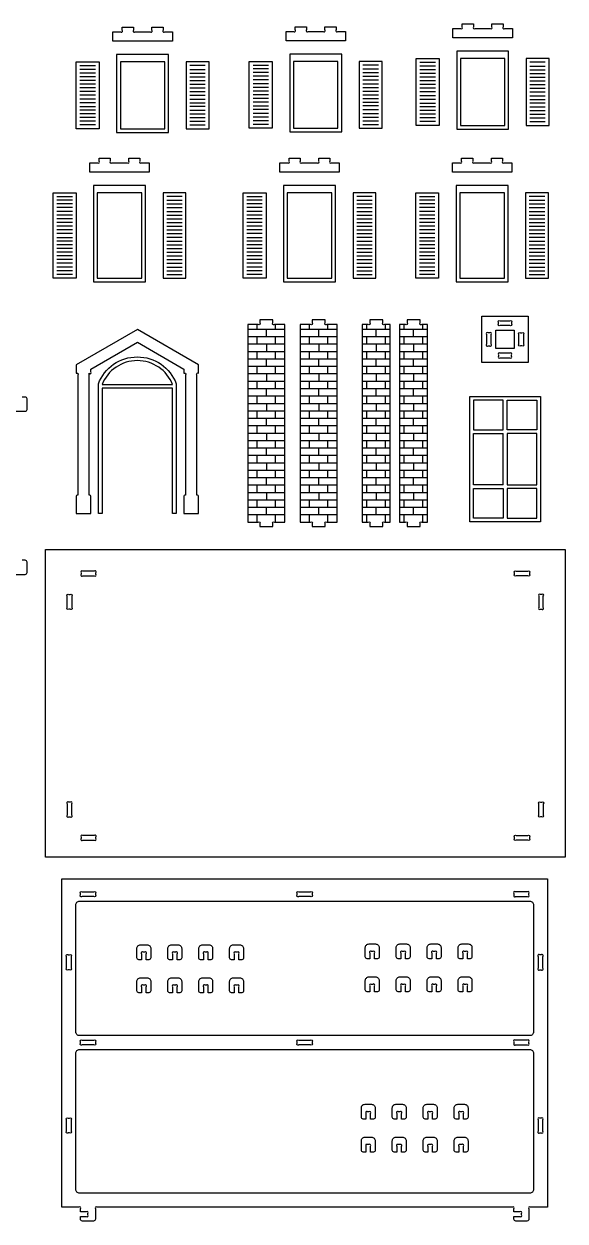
# Model space of a CAD drawing. Extents: x 7608.8 to 7696.2, y 648.4 to 713.
# Drawn here: x 7667.1 to 7696.2, y 648.4 to 713 of the extents above; entities that cross this region are included whole.
import ezdxf

# ---------------------------------------------------------------- set-up
doc = ezdxf.new("R2010")
doc.units = 0
doc.header["$MEASUREMENT"] = 0
doc.layers.add('LAYER1', color=18, linetype='CONTINUOUS')

msp = doc.modelspace()

# ---------------------------------------------------------------- linework, layer by layer
at = {"layer": 'LAYER1'}
for points in [[(7671.851, 712.058), (7671.851, 712.558), (7672.263, 712.558, 1), (7672.351, 712.647), (7672.351, 712.808), (7672.951, 712.808), (7672.951, 712.647, 1), (7673.039, 712.558), (7673.863, 712.558, 1), (7673.951, 712.647), (7673.951, 712.808), (7674.551, 712.808), (7674.551, 712.647, 1), (7674.639, 712.558), (7675.051, 712.558), (7675.051, 712.058)], [(7681.177, 712.087), (7681.177, 712.587), (7681.588, 712.587, 1), (7681.677, 712.676), (7681.677, 712.837), (7682.277, 712.837), (7682.277, 712.676, 1), (7682.365, 712.587), (7683.188, 712.587, 1), (7683.277, 712.676), (7683.277, 712.837), (7683.877, 712.837), (7683.877, 712.676, 1), (7683.965, 712.587), (7684.377, 712.587), (7684.377, 712.087)], [(7690.174, 712.24), (7690.174, 712.74), (7690.585, 712.74, 1), (7690.674, 712.828), (7690.674, 712.99), (7691.274, 712.99), (7691.274, 712.828, 1), (7691.362, 712.74), (7692.185, 712.74, 1), (7692.274, 712.828), (7692.274, 712.99), (7692.874, 712.99), (7692.874, 712.828, 1), (7692.962, 712.74), (7693.374, 712.74), (7693.374, 712.24)], [(7670.608, 705.001), (7670.608, 705.501), (7671.019, 705.501, 1), (7671.108, 705.589), (7671.108, 705.751), (7671.708, 705.751), (7671.708, 705.589, 1), (7671.796, 705.501), (7672.619, 705.501, 1), (7672.708, 705.589), (7672.708, 705.751), (7673.308, 705.751), (7673.308, 705.589, 1), (7673.396, 705.501), (7673.808, 705.501), (7673.808, 705.001)], [(7680.845, 705.001), (7680.845, 705.501), (7681.257, 705.501, 1), (7681.345, 705.589), (7681.345, 705.751), (7681.945, 705.751), (7681.945, 705.589, 1), (7682.034, 705.501), (7682.857, 705.501, 1), (7682.945, 705.589), (7682.945, 705.751), (7683.545, 705.751), (7683.545, 705.589, 1), (7683.634, 705.501), (7684.045, 705.501), (7684.045, 705.001)], [(7690.143, 705.001), (7690.143, 705.501), (7690.554, 705.501, 1), (7690.643, 705.589), (7690.643, 705.751), (7691.243, 705.751), (7691.243, 705.589, 1), (7691.331, 705.501), (7692.154, 705.501, 1), (7692.243, 705.589), (7692.243, 705.751), (7692.843, 705.751), (7692.843, 705.589, 1), (7692.931, 705.501), (7693.343, 705.501), (7693.343, 705.001)], [(7679.768, 697.03), (7679.768, 696.868, -1), (7679.68, 696.78), (7679.118, 696.78), (7679.118, 686.13), (7679.68, 686.13, -1), (7679.768, 686.041), (7679.768, 685.88), (7680.468, 685.88), (7680.468, 686.041, -1), (7680.556, 686.13), (7681.118, 686.13), (7681.118, 696.78), (7680.556, 696.78, -1), (7680.468, 696.868), (7680.468, 697.03)], [(7682.589, 697.03), (7682.589, 696.868, -1), (7682.5, 696.78), (7681.939, 696.78), (7681.939, 686.13), (7682.5, 686.13, -1), (7682.589, 686.041), (7682.589, 685.88), (7683.289, 685.88), (7683.289, 686.041, -1), (7683.377, 686.13), (7683.939, 686.13), (7683.939, 696.78), (7683.377, 696.78, -1), (7683.289, 696.868), (7683.289, 697.03)], [(7685.689, 697.03), (7685.689, 696.868, -1), (7685.601, 696.78), (7685.289, 696.78), (7685.289, 686.13), (7685.601, 686.13, -1), (7685.689, 686.041), (7685.689, 685.88), (7686.389, 685.88), (7686.389, 686.041, -1), (7686.478, 686.13), (7686.789, 686.13), (7686.789, 696.78), (7686.478, 696.78, -1), (7686.389, 696.868), (7686.389, 697.03)], [(7687.7, 697.03), (7687.7, 696.868, -1), (7687.611, 696.78), (7687.3, 696.78), (7687.3, 686.13), (7687.611, 686.13, -1), (7687.7, 686.041), (7687.7, 685.88), (7688.4, 685.88), (7688.4, 686.041, -1), (7688.488, 686.13), (7688.8, 686.13), (7688.8, 696.78), (7688.488, 696.78, -1), (7688.4, 696.868), (7688.4, 697.03)], [(7692.715, 696.982), (7693.238, 696.982, -1), (7693.326, 696.894), (7693.326, 696.82, -1), (7693.238, 696.732), (7692.715, 696.732, -1), (7692.626, 696.82), (7692.626, 696.894, -1)], [(7670.566, 687.585), (7670.566, 694.148), (7670.577, 694.148, 1), (7670.666, 694.236), (7670.666, 694.379), (7673.166, 695.822), (7675.666, 694.379), (7675.666, 694.148), (7675.677, 694.148, -1), (7675.766, 694.059), (7675.766, 687.585, 0.414214), (7675.666, 687.485), (7675.666, 686.585), (7676.466, 686.585), (7676.466, 687.485, 0.414214), (7676.366, 687.585), (7676.366, 694.059, -1), (7676.454, 694.148), (7676.466, 694.148), (7676.466, 694.61), (7673.166, 696.515), (7669.866, 694.61), (7669.866, 694.148), (7669.877, 694.148, -1), (7669.966, 694.059), (7669.966, 687.585, 0.414214), (7669.866, 687.485), (7669.866, 686.585), (7670.666, 686.585), (7670.666, 687.485, 0.414214)], [(7691.976, 696.244), (7691.976, 695.72, 1), (7692.065, 695.632), (7692.138, 695.632, 1), (7692.226, 695.72), (7692.226, 696.244, 1), (7692.138, 696.332), (7692.065, 696.332, 1)], [(7693.976, 696.244), (7693.976, 695.72, -1), (7693.888, 695.632), (7693.815, 695.632, -1), (7693.726, 695.72), (7693.726, 696.244, -1), (7693.815, 696.332), (7693.888, 696.332, -1)], [(7671.066, 686.585), (7671.066, 693.577, -0.694192), (7675.266, 693.577), (7675.266, 686.585), (7675.066, 686.585), (7675.066, 693.34), (7671.266, 693.34), (7671.266, 686.585)], [(7671.266, 693.54), (7675.066, 693.54, 0.681461)], [(7692.715, 694.982), (7693.238, 694.982, 1), (7693.326, 695.07), (7693.326, 695.144, 1), (7693.238, 695.232), (7692.715, 695.232, 1), (7692.626, 695.144), (7692.626, 695.07, 1)], [(7670.846, 683.478), (7670.223, 683.478, 1), (7670.134, 683.389), (7670.134, 683.316, 1), (7670.223, 683.228), (7670.846, 683.228, 1), (7670.934, 683.316), (7670.934, 683.389, 1)], [(7693.583, 683.478), (7694.206, 683.478, -1), (7694.294, 683.389), (7694.294, 683.316, -1), (7694.206, 683.228), (7693.583, 683.228, -1), (7693.494, 683.316), (7693.494, 683.389, -1)], [(7669.634, 682.139), (7669.634, 681.516, -1), (7669.546, 681.428), (7669.473, 681.428, -1), (7669.384, 681.516), (7669.384, 682.139, -1), (7669.473, 682.228), (7669.546, 682.228, -1)], [(7694.794, 682.139), (7694.794, 681.516, 1), (7694.883, 681.428), (7694.956, 681.428, 1), (7695.044, 681.516), (7695.044, 682.139, 1), (7694.956, 682.228), (7694.883, 682.228, 1)], [(7669.384, 670.939), (7669.384, 670.316, 1), (7669.473, 670.228), (7669.546, 670.228, 1), (7669.634, 670.316), (7669.634, 670.939, 1), (7669.546, 671.028), (7669.473, 671.028, 1)], [(7695.044, 670.939), (7695.044, 670.316, -1), (7694.956, 670.228), (7694.883, 670.228, -1), (7694.794, 670.316), (7694.794, 670.939, -1), (7694.883, 671.028), (7694.956, 671.028, -1)], [(7670.223, 668.978), (7670.846, 668.978, 1), (7670.934, 669.066), (7670.934, 669.139, 1), (7670.846, 669.228), (7670.223, 669.228, 1), (7670.134, 669.139), (7670.134, 669.066, 1)], [(7694.206, 668.978), (7693.583, 668.978, -1), (7693.494, 669.066), (7693.494, 669.139, -1), (7693.583, 669.228), (7694.206, 669.228, -1), (7694.294, 669.139), (7694.294, 669.066, -1)], [(7670.203, 648.432, -0.414214), (7670.103, 648.532), (7670.103, 648.682), (7670.414, 648.682, 1), (7670.503, 648.771), (7670.503, 648.844, 1), (7670.414, 648.932), (7670.103, 648.932), (7670.103, 649.094, 1), (7670.014, 649.182), (7669.103, 649.182), (7669.103, 666.887), (7695.263, 666.887), (7695.263, 649.182), (7694.351, 649.182, 1), (7694.263, 649.094), (7694.263, 648.532, -0.414214), (7694.163, 648.432), (7693.563, 648.432, -0.414214), (7693.463, 648.532), (7693.463, 648.682), (7693.774, 648.682, 1), (7693.863, 648.771), (7693.863, 648.844, 1), (7693.774, 648.932), (7693.463, 648.932), (7693.463, 649.094, 1), (7693.374, 649.182), (7670.991, 649.182, 1), (7670.903, 649.094), (7670.903, 648.532, -0.414214), (7670.803, 648.432)], [(7694.513, 665.482), (7694.513, 658.632, -0.414214), (7694.313, 658.432), (7670.053, 658.432, -0.414214), (7669.853, 658.632), (7669.853, 665.482, -0.414214), (7670.053, 665.682), (7694.313, 665.682, -0.414214)], [(7670.191, 666.182), (7670.814, 666.182, -1), (7670.903, 666.094), (7670.903, 666.021, -1), (7670.814, 665.932), (7670.191, 665.932, -1), (7670.103, 666.021), (7670.103, 666.094, -1)], [(7681.871, 666.182), (7682.494, 666.182, -1), (7682.583, 666.094), (7682.583, 666.021, -1), (7682.494, 665.932), (7681.871, 665.932, -1), (7681.783, 666.021), (7681.783, 666.094, -1)], [(7693.551, 665.932), (7694.174, 665.932, 1), (7694.263, 666.021), (7694.263, 666.094, 1), (7694.174, 666.182), (7693.551, 666.182, 1), (7693.463, 666.094), (7693.463, 666.021, 1)], [(7673.14, 662.626), (7673.14, 663.126, -0.414214), (7673.34, 663.326), (7673.69, 663.326, -0.414214), (7673.89, 663.126), (7673.89, 662.626, -0.414214), (7673.79, 662.526), (7673.64, 662.526), (7673.64, 662.838, 1), (7673.551, 662.926), (7673.478, 662.926, 1), (7673.39, 662.838), (7673.39, 662.526), (7673.24, 662.526, -0.414214)], [(7674.807, 662.626), (7674.807, 663.126, -0.414214), (7675.007, 663.326), (7675.357, 663.326, -0.414214), (7675.557, 663.126), (7675.557, 662.626, -0.414214), (7675.457, 662.526), (7675.307, 662.526), (7675.307, 662.838, 1), (7675.218, 662.926), (7675.145, 662.926, 1), (7675.057, 662.838), (7675.057, 662.526), (7674.907, 662.526, -0.414214)], [(7676.474, 662.626), (7676.474, 663.126, -0.414214), (7676.674, 663.326), (7677.024, 663.326, -0.414214), (7677.224, 663.126), (7677.224, 662.626, -0.414214), (7677.124, 662.526), (7676.974, 662.526), (7676.974, 662.838, 1), (7676.885, 662.926), (7676.812, 662.926, 1), (7676.724, 662.838), (7676.724, 662.526), (7676.574, 662.526, -0.414214)], [(7678.14, 662.626), (7678.14, 663.126, -0.414214), (7678.34, 663.326), (7678.69, 663.326, -0.414214), (7678.89, 663.126), (7678.89, 662.626, -0.414214), (7678.79, 662.526), (7678.64, 662.526), (7678.64, 662.838, 1), (7678.552, 662.926), (7678.479, 662.926, 1), (7678.39, 662.838), (7678.39, 662.526), (7678.24, 662.526, -0.414214)], [(7685.45, 662.676), (7685.45, 663.176, -0.414214), (7685.65, 663.376), (7686, 663.376, -0.414214), (7686.2, 663.176), (7686.2, 662.676, -0.414214), (7686.1, 662.576), (7685.95, 662.576), (7685.95, 662.887, 1), (7685.861, 662.976), (7685.788, 662.976, 1), (7685.7, 662.887), (7685.7, 662.576), (7685.55, 662.576, -0.414214)], [(7687.116, 662.676), (7687.116, 663.176, -0.414214), (7687.316, 663.376), (7687.666, 663.376, -0.414214), (7687.866, 663.176), (7687.866, 662.676, -0.414214), (7687.766, 662.576), (7687.616, 662.576), (7687.616, 662.887, 1), (7687.528, 662.976), (7687.455, 662.976, 1), (7687.366, 662.887), (7687.366, 662.576), (7687.216, 662.576, -0.414214)], [(7688.783, 662.676), (7688.783, 663.176, -0.414214), (7688.983, 663.376), (7689.333, 663.376, -0.414214), (7689.533, 663.176), (7689.533, 662.676, -0.414214), (7689.433, 662.576), (7689.283, 662.576), (7689.283, 662.887, 1), (7689.195, 662.976), (7689.122, 662.976, 1), (7689.033, 662.887), (7689.033, 662.576), (7688.883, 662.576, -0.414214)], [(7690.45, 662.676), (7690.45, 663.176, -0.414214), (7690.65, 663.376), (7691, 663.376, -0.414214), (7691.2, 663.176), (7691.2, 662.676, -0.414214), (7691.1, 662.576), (7690.95, 662.576), (7690.95, 662.887, 1), (7690.862, 662.976), (7690.789, 662.976, 1), (7690.7, 662.887), (7690.7, 662.576), (7690.55, 662.576, -0.414214)], [(7669.603, 662.694), (7669.603, 662.071, -1), (7669.514, 661.982), (7669.441, 661.982, -1), (7669.353, 662.071), (7669.353, 662.694, -1), (7669.441, 662.782), (7669.514, 662.782, -1)], [(7694.851, 661.982), (7694.924, 661.982, 1), (7695.013, 662.071), (7695.013, 662.694, 1), (7694.924, 662.782), (7694.851, 662.782, 1), (7694.763, 662.694), (7694.763, 662.071, 1)], [(7673.14, 660.848), (7673.14, 661.348, -0.414214), (7673.34, 661.548), (7673.69, 661.548, -0.414214), (7673.89, 661.348), (7673.89, 660.848, -0.414214), (7673.79, 660.748), (7673.64, 660.748), (7673.64, 661.06, 1), (7673.551, 661.148), (7673.478, 661.148, 1), (7673.39, 661.06), (7673.39, 660.748), (7673.24, 660.748, -0.414214)], [(7674.807, 660.848), (7674.807, 661.348, -0.414214), (7675.007, 661.548), (7675.357, 661.548, -0.414214), (7675.557, 661.348), (7675.557, 660.848, -0.414214), (7675.457, 660.748), (7675.307, 660.748), (7675.307, 661.06, 1), (7675.218, 661.148), (7675.145, 661.148, 1), (7675.057, 661.06), (7675.057, 660.748), (7674.907, 660.748, -0.414214)], [(7676.474, 660.848), (7676.474, 661.348, -0.414214), (7676.674, 661.548), (7677.024, 661.548, -0.414214), (7677.224, 661.348), (7677.224, 660.848, -0.414214), (7677.124, 660.748), (7676.974, 660.748), (7676.974, 661.06, 1), (7676.885, 661.148), (7676.812, 661.148, 1), (7676.724, 661.06), (7676.724, 660.748), (7676.574, 660.748, -0.414214)], [(7678.14, 660.848), (7678.14, 661.348, -0.414214), (7678.34, 661.548), (7678.69, 661.548, -0.414214), (7678.89, 661.348), (7678.89, 660.848, -0.414214), (7678.79, 660.748), (7678.64, 660.748), (7678.64, 661.06, 1), (7678.552, 661.148), (7678.479, 661.148, 1), (7678.39, 661.06), (7678.39, 660.748), (7678.24, 660.748, -0.414214)], [(7685.45, 660.898), (7685.45, 661.398, -0.414214), (7685.65, 661.598), (7686, 661.598, -0.414214), (7686.2, 661.398), (7686.2, 660.898, -0.414214), (7686.1, 660.798), (7685.95, 660.798), (7685.95, 661.109, 1), (7685.861, 661.198), (7685.788, 661.198, 1), (7685.7, 661.109), (7685.7, 660.798), (7685.55, 660.798, -0.414214)], [(7687.116, 660.898), (7687.116, 661.398, -0.414214), (7687.316, 661.598), (7687.666, 661.598, -0.414214), (7687.866, 661.398), (7687.866, 660.898, -0.414214), (7687.766, 660.798), (7687.616, 660.798), (7687.616, 661.109, 1), (7687.528, 661.198), (7687.455, 661.198, 1), (7687.366, 661.109), (7687.366, 660.798), (7687.216, 660.798, -0.414214)], [(7688.783, 660.898), (7688.783, 661.398, -0.414214), (7688.983, 661.598), (7689.333, 661.598, -0.414214), (7689.533, 661.398), (7689.533, 660.898, -0.414214), (7689.433, 660.798), (7689.283, 660.798), (7689.283, 661.109, 1), (7689.195, 661.198), (7689.122, 661.198, 1), (7689.033, 661.109), (7689.033, 660.798), (7688.883, 660.798, -0.414214)], [(7690.45, 660.898), (7690.45, 661.398, -0.414214), (7690.65, 661.598), (7691, 661.598, -0.414214), (7691.2, 661.398), (7691.2, 660.898, -0.414214), (7691.1, 660.798), (7690.95, 660.798), (7690.95, 661.109, 1), (7690.862, 661.198), (7690.789, 661.198, 1), (7690.7, 661.109), (7690.7, 660.798), (7690.55, 660.798, -0.414214)], [(7670.814, 657.932), (7670.191, 657.932, -1), (7670.103, 658.021), (7670.103, 658.094, -1), (7670.191, 658.182), (7670.814, 658.182, -1), (7670.903, 658.094), (7670.903, 658.021, -1)], [(7681.871, 658.182), (7682.494, 658.182, -1), (7682.583, 658.094), (7682.583, 658.021, -1), (7682.494, 657.932), (7681.871, 657.932, -1), (7681.783, 658.021), (7681.783, 658.094, -1)], [(7693.551, 657.932), (7694.174, 657.932, 1), (7694.263, 658.021), (7694.263, 658.094, 1), (7694.174, 658.182), (7693.551, 658.182, 1), (7693.463, 658.094), (7693.463, 658.021, 1)], [(7669.853, 657.482, -0.414214), (7670.053, 657.682), (7694.313, 657.682, -0.414214), (7694.513, 657.482), (7694.513, 650.132, -0.414214), (7694.313, 649.932), (7670.053, 649.932, -0.414214), (7669.853, 650.132)], [(7685.237, 654.03), (7685.237, 654.53, -0.414214), (7685.437, 654.73), (7685.787, 654.73, -0.414214), (7685.987, 654.53), (7685.987, 654.03, -0.414214), (7685.887, 653.93), (7685.737, 653.93), (7685.737, 654.241, 1), (7685.649, 654.33), (7685.576, 654.33, 1), (7685.487, 654.241), (7685.487, 653.93), (7685.337, 653.93, -0.414214)], [(7686.904, 654.03), (7686.904, 654.53, -0.414214), (7687.104, 654.73), (7687.454, 654.73, -0.414214), (7687.654, 654.53), (7687.654, 654.03, -0.414214), (7687.554, 653.93), (7687.404, 653.93), (7687.404, 654.241, 1), (7687.316, 654.33), (7687.243, 654.33, 1), (7687.154, 654.241), (7687.154, 653.93), (7687.004, 653.93, -0.414214)], [(7688.571, 654.03), (7688.571, 654.53, -0.414214), (7688.771, 654.73), (7689.121, 654.73, -0.414214), (7689.321, 654.53), (7689.321, 654.03, -0.414214), (7689.221, 653.93), (7689.071, 653.93), (7689.071, 654.241, 1), (7688.983, 654.33), (7688.909, 654.33, 1), (7688.821, 654.241), (7688.821, 653.93), (7688.671, 653.93, -0.414214)], [(7690.238, 654.03), (7690.238, 654.53, -0.414214), (7690.438, 654.73), (7690.788, 654.73, -0.414214), (7690.988, 654.53), (7690.988, 654.03, -0.414214), (7690.888, 653.93), (7690.738, 653.93), (7690.738, 654.241, 1), (7690.65, 654.33), (7690.576, 654.33, 1), (7690.488, 654.241), (7690.488, 653.93), (7690.338, 653.93, -0.414214)], [(7669.603, 653.894), (7669.603, 653.271, -1), (7669.514, 653.182), (7669.441, 653.182, -1), (7669.353, 653.271), (7669.353, 653.894, -1), (7669.441, 653.982), (7669.514, 653.982, -1)], [(7694.763, 653.894), (7694.763, 653.271, 1), (7694.851, 653.182), (7694.924, 653.182, 1), (7695.013, 653.271), (7695.013, 653.894, 1), (7694.924, 653.982), (7694.851, 653.982, 1)], [(7685.237, 652.252), (7685.237, 652.752, -0.414214), (7685.437, 652.952), (7685.787, 652.952, -0.414214), (7685.987, 652.752), (7685.987, 652.252, -0.414214), (7685.887, 652.152), (7685.737, 652.152), (7685.737, 652.463, 1), (7685.649, 652.552), (7685.576, 652.552, 1), (7685.487, 652.463), (7685.487, 652.152), (7685.337, 652.152, -0.414214)], [(7686.904, 652.252), (7686.904, 652.752, -0.414214), (7687.104, 652.952), (7687.454, 652.952, -0.414214), (7687.654, 652.752), (7687.654, 652.252, -0.414214), (7687.554, 652.152), (7687.404, 652.152), (7687.404, 652.463, 1), (7687.316, 652.552), (7687.243, 652.552, 1), (7687.154, 652.463), (7687.154, 652.152), (7687.004, 652.152, -0.414214)], [(7688.571, 652.252), (7688.571, 652.752, -0.414214), (7688.771, 652.952), (7689.121, 652.952, -0.414214), (7689.321, 652.752), (7689.321, 652.252, -0.414214), (7689.221, 652.152), (7689.071, 652.152), (7689.071, 652.463, 1), (7688.983, 652.552), (7688.909, 652.552, 1), (7688.821, 652.463), (7688.821, 652.152), (7688.671, 652.152, -0.414214)], [(7690.238, 652.252), (7690.238, 652.752, -0.414214), (7690.438, 652.952), (7690.788, 652.952, -0.414214), (7690.988, 652.752), (7690.988, 652.252, -0.414214), (7690.888, 652.152), (7690.738, 652.152), (7690.738, 652.463, 1), (7690.65, 652.552), (7690.576, 652.552, 1), (7690.488, 652.463), (7690.488, 652.152), (7690.338, 652.152, -0.414214)]]:
    msp.add_lwpolyline(points, format="xyb", close=True, dxfattribs=at)
for points in [[(7693.174, 711.521), (7690.374, 711.521), (7690.374, 707.321), (7693.174, 707.321)], [(7669.874, 710.94), (7671.107, 710.94), (7671.107, 707.34), (7669.874, 707.34)], [(7674.851, 711.34), (7672.051, 711.34), (7672.051, 707.14), (7674.851, 707.14)], [(7674.651, 710.94), (7672.251, 710.94), (7672.251, 707.34), (7674.651, 707.34)], [(7677.028, 710.94), (7675.795, 710.94), (7675.795, 707.34), (7677.028, 707.34)], [(7679.2, 710.968), (7680.432, 710.968), (7680.432, 707.368), (7679.2, 707.368)], [(7684.177, 711.368), (7681.377, 711.368), (7681.377, 707.168), (7684.177, 707.168)], [(7683.977, 710.968), (7681.577, 710.968), (7681.577, 707.368), (7683.977, 707.368)], [(7686.353, 710.968), (7685.121, 710.968), (7685.121, 707.368), (7686.353, 707.368)], [(7688.197, 711.121), (7689.429, 711.121), (7689.429, 707.521), (7688.197, 707.521)], [(7692.974, 711.121), (7690.574, 711.121), (7690.574, 707.521), (7692.974, 707.521)], [(7695.35, 711.121), (7694.118, 711.121), (7694.118, 707.521), (7695.35, 707.521)], [(7668.631, 703.882), (7669.864, 703.882), (7669.864, 699.282), (7668.631, 699.282)], [(7673.608, 704.282), (7670.808, 704.282), (7670.808, 699.082), (7673.608, 699.082)], [(7673.408, 703.882), (7671.008, 703.882), (7671.008, 699.282), (7673.408, 699.282)], [(7675.784, 703.882), (7674.552, 703.882), (7674.552, 699.282), (7675.784, 699.282)], [(7678.868, 703.882), (7680.101, 703.882), (7680.101, 699.282), (7678.868, 699.282)], [(7683.845, 704.282), (7681.045, 704.282), (7681.045, 699.082), (7683.845, 699.082)], [(7683.645, 703.882), (7681.245, 703.882), (7681.245, 699.282), (7683.645, 699.282)], [(7686.022, 703.882), (7684.789, 703.882), (7684.789, 699.282), (7686.022, 699.282)], [(7688.166, 703.882), (7689.399, 703.882), (7689.399, 699.282), (7688.166, 699.282)], [(7693.143, 704.282), (7690.343, 704.282), (7690.343, 699.082), (7693.143, 699.082)], [(7692.943, 703.882), (7690.543, 703.882), (7690.543, 699.282), (7692.943, 699.282)], [(7695.32, 703.882), (7694.087, 703.882), (7694.087, 699.282), (7695.32, 699.282)], [(7694.226, 697.232), (7694.226, 694.732), (7691.726, 694.732), (7691.726, 697.232)], [(7692.479, 696.479), (7693.473, 696.479), (7693.473, 695.485), (7692.479, 695.485)], [(7691.088, 692.895), (7694.888, 692.895), (7694.888, 686.139), (7691.088, 686.139)], [(7691.288, 692.695), (7691.288, 691.095), (7692.888, 691.095), (7692.888, 692.695)], [(7693.088, 691.095), (7693.088, 692.695), (7694.688, 692.695), (7694.688, 691.095)], [(7693.088, 688.139), (7694.688, 688.139), (7694.688, 690.895), (7693.088, 690.895)], [(7691.288, 687.939), (7692.888, 687.939), (7692.888, 686.339), (7691.288, 686.339)], [(7693.088, 686.339), (7694.688, 686.339), (7694.688, 687.939), (7693.088, 687.939)], [(7668.214, 684.648), (7696.214, 684.648), (7696.214, 668.058), (7668.214, 668.058)]]:
    msp.add_lwpolyline(points, close=True, dxfattribs=at)
for points in [[(7688.397, 710.921), (7689.229, 710.921)], [(7695.15, 710.921), (7694.318, 710.921)], [(7670.074, 710.74), (7670.907, 710.74)], [(7670.907, 710.54), (7670.074, 710.54)], [(7670.907, 710.34), (7670.074, 710.34)], [(7670.907, 710.14), (7670.074, 710.14)], [(7676.828, 710.74), (7675.995, 710.74)], [(7675.995, 710.54), (7676.828, 710.54)], [(7675.995, 710.34), (7676.828, 710.34)], [(7675.995, 710.14), (7676.828, 710.14)], [(7679.4, 710.768), (7680.232, 710.768)], [(7680.232, 710.568), (7679.4, 710.568)], [(7680.232, 710.368), (7679.4, 710.368)], [(7680.232, 710.168), (7679.4, 710.168)], [(7686.153, 710.768), (7685.321, 710.768)], [(7685.321, 710.568), (7686.153, 710.568)], [(7685.321, 710.368), (7686.153, 710.368)], [(7685.321, 710.168), (7686.153, 710.168)], [(7689.229, 710.721), (7688.397, 710.721)], [(7689.229, 710.521), (7688.397, 710.521)], [(7689.229, 710.321), (7688.397, 710.321)], [(7694.318, 710.721), (7695.15, 710.721)], [(7694.318, 710.521), (7695.15, 710.521)], [(7694.318, 710.321), (7695.15, 710.321)], [(7670.907, 709.94), (7670.074, 709.94)], [(7670.907, 709.74), (7670.074, 709.74)], [(7670.907, 709.54), (7670.074, 709.54)], [(7675.995, 709.94), (7676.828, 709.94)], [(7675.995, 709.74), (7676.828, 709.74)], [(7675.995, 709.54), (7676.828, 709.54)], [(7680.232, 709.968), (7679.4, 709.968)], [(7680.232, 709.768), (7679.4, 709.768)], [(7680.232, 709.568), (7679.4, 709.568)], [(7685.321, 709.968), (7686.153, 709.968)], [(7685.321, 709.768), (7686.153, 709.768)], [(7685.321, 709.568), (7686.153, 709.568)], [(7689.229, 710.121), (7688.397, 710.121)], [(7689.229, 709.921), (7688.397, 709.921)], [(7689.229, 709.721), (7688.397, 709.721)], [(7689.229, 709.521), (7688.397, 709.521)], [(7694.318, 710.121), (7695.15, 710.121)], [(7694.318, 709.921), (7695.15, 709.921)], [(7694.318, 709.721), (7695.15, 709.721)], [(7694.318, 709.521), (7695.15, 709.521)], [(7670.907, 709.34), (7670.074, 709.34)], [(7670.907, 709.14), (7670.074, 709.14)], [(7670.907, 708.94), (7670.074, 708.94)], [(7675.995, 709.34), (7676.828, 709.34)], [(7675.995, 709.14), (7676.828, 709.14)], [(7675.995, 708.94), (7676.828, 708.94)], [(7680.232, 709.368), (7679.4, 709.368)], [(7680.232, 709.168), (7679.4, 709.168)], [(7680.232, 708.968), (7679.4, 708.968)], [(7685.321, 709.368), (7686.153, 709.368)], [(7685.321, 709.168), (7686.153, 709.168)], [(7685.321, 708.968), (7686.153, 708.968)], [(7689.229, 709.321), (7688.397, 709.321)], [(7689.229, 709.121), (7688.397, 709.121)], [(7689.229, 708.921), (7688.397, 708.921)], [(7694.318, 709.321), (7695.15, 709.321)], [(7694.318, 709.121), (7695.15, 709.121)], [(7694.318, 708.921), (7695.15, 708.921)], [(7670.907, 708.74), (7670.074, 708.74)], [(7670.074, 708.54), (7670.907, 708.54)], [(7670.907, 708.34), (7670.074, 708.34)], [(7675.995, 708.74), (7676.828, 708.74)], [(7676.828, 708.54), (7675.995, 708.54)], [(7675.995, 708.34), (7676.828, 708.34)], [(7680.232, 708.768), (7679.4, 708.768)], [(7679.4, 708.568), (7680.232, 708.568)], [(7680.232, 708.368), (7679.4, 708.368)], [(7685.321, 708.768), (7686.153, 708.768)], [(7686.153, 708.568), (7685.321, 708.568)], [(7685.321, 708.368), (7686.153, 708.368)], [(7688.397, 708.721), (7689.229, 708.721)], [(7689.229, 708.521), (7688.397, 708.521)], [(7689.229, 708.321), (7688.397, 708.321)], [(7695.15, 708.721), (7694.318, 708.721)], [(7694.318, 708.521), (7695.15, 708.521)], [(7694.318, 708.321), (7695.15, 708.321)], [(7670.907, 708.14), (7670.074, 708.14)], [(7670.907, 707.94), (7670.074, 707.94)], [(7670.907, 707.74), (7670.074, 707.74)], [(7675.995, 708.14), (7676.828, 708.14)], [(7675.995, 707.94), (7676.828, 707.94)], [(7675.995, 707.74), (7676.828, 707.74)], [(7680.232, 708.168), (7679.4, 708.168)], [(7680.232, 707.968), (7679.4, 707.968)], [(7680.232, 707.768), (7679.4, 707.768)], [(7680.232, 707.568), (7679.4, 707.568)], [(7685.321, 708.168), (7686.153, 708.168)], [(7685.321, 707.968), (7686.153, 707.968)], [(7685.321, 707.768), (7686.153, 707.768)], [(7685.321, 707.568), (7686.153, 707.568)], [(7689.229, 708.121), (7688.397, 708.121)], [(7689.229, 707.921), (7688.397, 707.921)], [(7689.229, 707.721), (7688.397, 707.721)], [(7694.318, 708.121), (7695.15, 708.121)], [(7694.318, 707.921), (7695.15, 707.921)], [(7694.318, 707.721), (7695.15, 707.721)], [(7670.907, 707.54), (7670.074, 707.54)], [(7675.995, 707.54), (7676.828, 707.54)], [(7668.831, 703.682), (7669.664, 703.682)], [(7675.584, 703.682), (7674.752, 703.682)], [(7679.068, 703.682), (7679.901, 703.682)], [(7685.822, 703.682), (7684.989, 703.682)], [(7688.366, 703.682), (7689.199, 703.682)], [(7695.12, 703.682), (7694.287, 703.682)], [(7669.664, 703.482), (7668.831, 703.482)], [(7669.664, 703.282), (7668.831, 703.282)], [(7669.664, 703.082), (7668.831, 703.082)], [(7674.752, 703.482), (7675.584, 703.482)], [(7674.752, 703.282), (7675.584, 703.282)], [(7674.752, 703.082), (7675.584, 703.082)], [(7679.901, 703.482), (7679.068, 703.482)], [(7679.901, 703.282), (7679.068, 703.282)], [(7679.901, 703.082), (7679.068, 703.082)], [(7684.989, 703.482), (7685.822, 703.482)], [(7684.989, 703.282), (7685.822, 703.282)], [(7684.989, 703.082), (7685.822, 703.082)], [(7689.199, 703.482), (7688.366, 703.482)], [(7689.199, 703.282), (7688.366, 703.282)], [(7689.199, 703.082), (7688.366, 703.082)], [(7694.287, 703.482), (7695.12, 703.482)], [(7694.287, 703.282), (7695.12, 703.282)], [(7694.287, 703.082), (7695.12, 703.082)], [(7669.664, 702.882), (7668.831, 702.882)], [(7669.664, 702.682), (7668.831, 702.682)], [(7669.664, 702.482), (7668.831, 702.482)], [(7674.752, 702.882), (7675.584, 702.882)], [(7674.752, 702.682), (7675.584, 702.682)], [(7674.752, 702.482), (7675.584, 702.482)], [(7679.901, 702.882), (7679.068, 702.882)], [(7679.901, 702.682), (7679.068, 702.682)], [(7679.901, 702.482), (7679.068, 702.482)], [(7684.989, 702.882), (7685.822, 702.882)], [(7684.989, 702.682), (7685.822, 702.682)], [(7684.989, 702.482), (7685.822, 702.482)], [(7689.199, 702.882), (7688.366, 702.882)], [(7689.199, 702.682), (7688.366, 702.682)], [(7689.199, 702.482), (7688.366, 702.482)], [(7694.287, 702.882), (7695.12, 702.882)], [(7694.287, 702.682), (7695.12, 702.682)], [(7694.287, 702.482), (7695.12, 702.482)], [(7669.664, 702.282), (7668.831, 702.282)], [(7669.664, 702.082), (7668.831, 702.082)], [(7669.664, 701.882), (7668.831, 701.882)], [(7674.752, 702.282), (7675.584, 702.282)], [(7674.752, 702.082), (7675.584, 702.082)], [(7674.752, 701.882), (7675.584, 701.882)], [(7679.901, 702.282), (7679.068, 702.282)], [(7679.901, 702.082), (7679.068, 702.082)], [(7679.901, 701.882), (7679.068, 701.882)], [(7684.989, 702.282), (7685.822, 702.282)], [(7684.989, 702.082), (7685.822, 702.082)], [(7684.989, 701.882), (7685.822, 701.882)], [(7689.199, 702.282), (7688.366, 702.282)], [(7689.199, 702.082), (7688.366, 702.082)], [(7689.199, 701.882), (7688.366, 701.882)], [(7694.287, 702.282), (7695.12, 702.282)], [(7694.287, 702.082), (7695.12, 702.082)], [(7694.287, 701.882), (7695.12, 701.882)], [(7669.664, 701.682), (7668.831, 701.682)], [(7668.831, 701.482), (7669.664, 701.482)], [(7669.664, 701.282), (7668.831, 701.282)], [(7674.752, 701.682), (7675.584, 701.682)], [(7675.584, 701.482), (7674.752, 701.482)], [(7674.752, 701.282), (7675.584, 701.282)], [(7679.901, 701.682), (7679.068, 701.682)], [(7679.068, 701.482), (7679.901, 701.482)], [(7679.901, 701.282), (7679.068, 701.282)], [(7684.989, 701.682), (7685.822, 701.682)], [(7685.822, 701.482), (7684.989, 701.482)], [(7684.989, 701.282), (7685.822, 701.282)], [(7689.199, 701.682), (7688.366, 701.682)], [(7688.366, 701.482), (7689.199, 701.482)], [(7689.199, 701.282), (7688.366, 701.282)], [(7694.287, 701.682), (7695.12, 701.682)], [(7695.12, 701.482), (7694.287, 701.482)], [(7694.287, 701.282), (7695.12, 701.282)], [(7669.664, 701.082), (7668.831, 701.082)], [(7669.664, 700.882), (7668.831, 700.882)], [(7669.664, 700.682), (7668.831, 700.682)], [(7669.664, 700.482), (7668.831, 700.482)], [(7674.752, 701.082), (7675.584, 701.082)], [(7674.752, 700.882), (7675.584, 700.882)], [(7674.752, 700.682), (7675.584, 700.682)], [(7674.752, 700.482), (7675.584, 700.482)], [(7679.901, 701.082), (7679.068, 701.082)], [(7679.901, 700.882), (7679.068, 700.882)], [(7679.901, 700.682), (7679.068, 700.682)], [(7679.901, 700.482), (7679.068, 700.482)], [(7684.989, 701.082), (7685.822, 701.082)], [(7684.989, 700.882), (7685.822, 700.882)], [(7684.989, 700.682), (7685.822, 700.682)], [(7684.989, 700.482), (7685.822, 700.482)], [(7689.199, 701.082), (7688.366, 701.082)], [(7689.199, 700.882), (7688.366, 700.882)], [(7689.199, 700.682), (7688.366, 700.682)], [(7689.199, 700.482), (7688.366, 700.482)], [(7694.287, 701.082), (7695.12, 701.082)], [(7694.287, 700.882), (7695.12, 700.882)], [(7694.287, 700.682), (7695.12, 700.682)], [(7694.287, 700.482), (7695.12, 700.482)], [(7669.664, 700.282), (7668.831, 700.282)], [(7669.664, 700.082), (7668.831, 700.082)], [(7669.664, 699.882), (7668.831, 699.882)], [(7674.752, 700.282), (7675.584, 700.282)], [(7674.752, 700.082), (7675.584, 700.082)], [(7674.752, 699.882), (7675.584, 699.882)], [(7679.901, 700.282), (7679.068, 700.282)], [(7679.901, 700.082), (7679.068, 700.082)], [(7679.901, 699.882), (7679.068, 699.882)], [(7684.989, 700.282), (7685.822, 700.282)], [(7684.989, 700.082), (7685.822, 700.082)], [(7684.989, 699.882), (7685.822, 699.882)], [(7689.199, 700.282), (7688.366, 700.282)], [(7689.199, 700.082), (7688.366, 700.082)], [(7689.199, 699.882), (7688.366, 699.882)], [(7694.287, 700.282), (7695.12, 700.282)], [(7694.287, 700.082), (7695.12, 700.082)], [(7694.287, 699.882), (7695.12, 699.882)], [(7669.664, 699.682), (7668.831, 699.682)], [(7669.664, 699.482), (7668.831, 699.482)], [(7674.752, 699.682), (7675.584, 699.682)], [(7674.752, 699.482), (7675.584, 699.482)], [(7679.901, 699.682), (7679.068, 699.682)], [(7679.901, 699.482), (7679.068, 699.482)], [(7684.989, 699.682), (7685.822, 699.682)], [(7684.989, 699.482), (7685.822, 699.482)], [(7689.199, 699.682), (7688.366, 699.682)], [(7689.199, 699.482), (7688.366, 699.482)], [(7694.287, 699.682), (7695.12, 699.682)], [(7694.287, 699.482), (7695.12, 699.482)], [(7679.618, 696.53), (7679.618, 696.78)], [(7680.618, 696.53), (7680.618, 696.78)], [(7682.439, 696.53), (7682.439, 696.78)], [(7683.439, 696.53), (7683.439, 696.78)], [(7685.539, 696.53), (7685.539, 696.78)], [(7686.539, 696.53), (7686.539, 696.78)], [(7687.55, 696.53), (7687.55, 696.78)], [(7688.55, 696.53), (7688.55, 696.78)], [(7679.118, 696.53), (7681.118, 696.53)], [(7679.118, 696.13), (7681.118, 696.13)], [(7679.618, 695.73), (7679.618, 696.13)], [(7680.118, 696.13), (7680.118, 696.53)], [(7680.618, 695.73), (7680.618, 696.13)], [(7681.939, 696.53), (7683.939, 696.53)], [(7681.939, 696.13), (7683.939, 696.13)], [(7682.439, 695.73), (7682.439, 696.13)], [(7682.939, 696.13), (7682.939, 696.53)], [(7683.439, 695.73), (7683.439, 696.13)], [(7685.289, 696.53), (7686.789, 696.53)], [(7685.289, 696.13), (7686.789, 696.13)], [(7685.539, 695.73), (7685.539, 696.13)], [(7686.039, 696.13), (7686.039, 696.53)], [(7686.539, 695.73), (7686.539, 696.13)], [(7687.3, 696.53), (7688.8, 696.53)], [(7687.3, 696.13), (7688.8, 696.13)], [(7687.55, 695.73), (7687.55, 696.13)], [(7688.05, 696.13), (7688.05, 696.53)], [(7688.55, 695.73), (7688.55, 696.13)], [(7679.118, 695.73), (7681.118, 695.73)], [(7679.118, 695.33), (7681.118, 695.33)], [(7679.618, 694.93), (7679.618, 695.33)], [(7680.118, 695.73), (7680.118, 695.33)], [(7680.618, 694.93), (7680.618, 695.33)], [(7681.939, 695.73), (7683.939, 695.73)], [(7681.939, 695.33), (7683.939, 695.33)], [(7682.439, 694.93), (7682.439, 695.33)], [(7682.939, 695.73), (7682.939, 695.33)], [(7683.439, 694.93), (7683.439, 695.33)], [(7685.289, 695.73), (7686.789, 695.73)], [(7685.289, 695.33), (7686.789, 695.33)], [(7685.539, 694.93), (7685.539, 695.33)], [(7686.039, 695.73), (7686.039, 695.33)], [(7686.539, 694.93), (7686.539, 695.33)], [(7687.3, 695.73), (7688.8, 695.73)], [(7687.3, 695.33), (7688.8, 695.33)], [(7687.55, 694.93), (7687.55, 695.33)], [(7688.05, 695.73), (7688.05, 695.33)], [(7688.55, 694.93), (7688.55, 695.33)], [(7679.118, 694.93), (7681.118, 694.93)], [(7680.118, 694.53), (7680.118, 694.93)], [(7681.939, 694.93), (7683.939, 694.93)], [(7682.939, 694.53), (7682.939, 694.93)], [(7685.289, 694.93), (7686.789, 694.93)], [(7686.039, 694.53), (7686.039, 694.93)], [(7687.3, 694.93), (7688.8, 694.93)], [(7688.05, 694.53), (7688.05, 694.93)], [(7679.118, 694.53), (7681.118, 694.53)], [(7679.118, 694.13), (7681.118, 694.13)], [(7679.618, 694.13), (7679.618, 694.53)], [(7680.118, 694.13), (7680.118, 693.73)], [(7680.618, 694.13), (7680.618, 694.53)], [(7681.939, 694.53), (7683.939, 694.53)], [(7681.939, 694.13), (7683.939, 694.13)], [(7682.439, 694.13), (7682.439, 694.53)], [(7682.939, 694.13), (7682.939, 693.73)], [(7683.439, 694.13), (7683.439, 694.53)], [(7685.289, 694.53), (7686.789, 694.53)], [(7685.289, 694.13), (7686.789, 694.13)], [(7685.539, 694.13), (7685.539, 694.53)], [(7686.039, 694.13), (7686.039, 693.73)], [(7686.539, 694.13), (7686.539, 694.53)], [(7687.3, 694.53), (7688.8, 694.53)], [(7687.3, 694.13), (7688.8, 694.13)], [(7687.55, 694.13), (7687.55, 694.53)], [(7688.05, 694.13), (7688.05, 693.73)], [(7688.55, 694.13), (7688.55, 694.53)], [(7679.118, 693.73), (7681.118, 693.73)], [(7679.618, 693.33), (7679.618, 693.73)], [(7680.618, 693.33), (7680.618, 693.73)], [(7681.939, 693.73), (7683.939, 693.73)], [(7682.439, 693.33), (7682.439, 693.73)], [(7683.439, 693.33), (7683.439, 693.73)], [(7685.289, 693.73), (7686.789, 693.73)], [(7685.539, 693.33), (7685.539, 693.73)], [(7686.539, 693.33), (7686.539, 693.73)], [(7687.3, 693.73), (7688.8, 693.73)], [(7687.55, 693.33), (7687.55, 693.73)], [(7688.55, 693.33), (7688.55, 693.73)], [(7679.118, 693.33), (7681.118, 693.33)], [(7679.118, 692.93), (7681.118, 692.93)], [(7679.618, 692.53), (7679.618, 692.93)], [(7680.118, 692.93), (7680.118, 693.33)], [(7680.618, 692.53), (7680.618, 692.93)], [(7681.939, 693.33), (7683.939, 693.33)], [(7681.939, 692.93), (7683.939, 692.93)], [(7682.439, 692.53), (7682.439, 692.93)], [(7682.939, 692.93), (7682.939, 693.33)], [(7683.439, 692.53), (7683.439, 692.93)], [(7685.289, 693.33), (7686.789, 693.33)], [(7685.289, 692.93), (7686.789, 692.93)], [(7685.539, 692.53), (7685.539, 692.93)], [(7686.039, 692.93), (7686.039, 693.33)], [(7686.539, 692.53), (7686.539, 692.93)], [(7687.3, 693.33), (7688.8, 693.33)], [(7687.3, 692.93), (7688.8, 692.93)], [(7687.55, 692.53), (7687.55, 692.93)], [(7688.05, 692.93), (7688.05, 693.33)], [(7688.55, 692.53), (7688.55, 692.93)], [(7679.118, 692.53), (7681.118, 692.53)], [(7679.118, 692.13), (7681.118, 692.13)], [(7679.618, 691.73), (7679.618, 692.13)], [(7680.118, 692.53), (7680.118, 692.13)], [(7680.618, 691.73), (7680.618, 692.13)], [(7681.939, 692.53), (7683.939, 692.53)], [(7681.939, 692.13), (7683.939, 692.13)], [(7682.439, 691.73), (7682.439, 692.13)], [(7682.939, 692.53), (7682.939, 692.13)], [(7683.439, 691.73), (7683.439, 692.13)], [(7685.289, 692.53), (7686.789, 692.53)], [(7685.289, 692.13), (7686.789, 692.13)], [(7685.539, 691.73), (7685.539, 692.13)], [(7686.039, 692.53), (7686.039, 692.13)], [(7686.539, 691.73), (7686.539, 692.13)], [(7687.3, 692.53), (7688.8, 692.53)], [(7687.3, 692.13), (7688.8, 692.13)], [(7687.55, 691.73), (7687.55, 692.13)], [(7688.05, 692.53), (7688.05, 692.13)], [(7688.55, 691.73), (7688.55, 692.13)], [(7679.118, 691.73), (7681.118, 691.73)], [(7680.118, 691.33), (7680.118, 691.73)], [(7681.939, 691.73), (7683.939, 691.73)], [(7682.939, 691.33), (7682.939, 691.73)], [(7685.289, 691.73), (7686.789, 691.73)], [(7686.039, 691.33), (7686.039, 691.73)], [(7687.3, 691.73), (7688.8, 691.73)], [(7688.05, 691.33), (7688.05, 691.73)], [(7679.118, 691.33), (7681.118, 691.33)], [(7679.118, 690.93), (7681.118, 690.93)], [(7679.618, 690.93), (7679.618, 691.33)], [(7680.118, 690.93), (7680.118, 690.53)], [(7680.618, 690.93), (7680.618, 691.33)], [(7681.939, 691.33), (7683.939, 691.33)], [(7681.939, 690.93), (7683.939, 690.93)], [(7682.439, 690.93), (7682.439, 691.33)], [(7682.939, 690.93), (7682.939, 690.53)], [(7683.439, 690.93), (7683.439, 691.33)], [(7685.289, 691.33), (7686.789, 691.33)], [(7685.289, 690.93), (7686.789, 690.93)], [(7685.539, 690.93), (7685.539, 691.33)], [(7686.039, 690.93), (7686.039, 690.53)], [(7686.539, 690.93), (7686.539, 691.33)], [(7687.3, 691.33), (7688.8, 691.33)], [(7687.3, 690.93), (7688.8, 690.93)], [(7687.55, 690.93), (7687.55, 691.33)], [(7688.05, 690.93), (7688.05, 690.53)], [(7688.55, 690.93), (7688.55, 691.33)], [(7692.888, 688.139), (7691.288, 688.139), (7691.288, 690.895), (7692.888, 690.895)], [(7692.888, 688.139), (7692.888, 690.895)], [(7679.118, 690.53), (7681.118, 690.53)], [(7679.118, 690.13), (7681.118, 690.13)], [(7679.618, 690.13), (7679.618, 690.53)], [(7680.118, 689.73), (7680.118, 690.13)], [(7680.618, 690.13), (7680.618, 690.53)], [(7681.939, 690.53), (7683.939, 690.53)], [(7681.939, 690.13), (7683.939, 690.13)], [(7682.439, 690.13), (7682.439, 690.53)], [(7682.939, 689.73), (7682.939, 690.13)], [(7683.439, 690.13), (7683.439, 690.53)], [(7685.289, 690.53), (7686.789, 690.53)], [(7685.289, 690.13), (7686.789, 690.13)], [(7685.539, 690.13), (7685.539, 690.53)], [(7686.039, 689.73), (7686.039, 690.13)], [(7686.539, 690.13), (7686.539, 690.53)], [(7687.3, 690.53), (7688.8, 690.53)], [(7687.3, 690.13), (7688.8, 690.13)], [(7687.55, 690.13), (7687.55, 690.53)], [(7688.05, 689.73), (7688.05, 690.13)], [(7688.55, 690.13), (7688.55, 690.53)], [(7679.118, 689.73), (7681.118, 689.73)], [(7679.618, 689.33), (7679.618, 689.73)], [(7680.618, 689.33), (7680.618, 689.73)], [(7681.939, 689.73), (7683.939, 689.73)], [(7682.439, 689.33), (7682.439, 689.73)], [(7683.439, 689.33), (7683.439, 689.73)], [(7685.289, 689.73), (7686.789, 689.73)], [(7685.539, 689.33), (7685.539, 689.73)], [(7686.539, 689.33), (7686.539, 689.73)], [(7687.3, 689.73), (7688.8, 689.73)], [(7687.55, 689.33), (7687.55, 689.73)], [(7688.55, 689.33), (7688.55, 689.73)], [(7679.118, 689.33), (7681.118, 689.33)], [(7679.118, 688.93), (7681.118, 688.93)], [(7679.618, 688.53), (7679.618, 688.93)], [(7680.118, 689.33), (7680.118, 688.93)], [(7680.618, 688.53), (7680.618, 688.93)], [(7681.939, 689.33), (7683.939, 689.33)], [(7681.939, 688.93), (7683.939, 688.93)], [(7682.439, 688.53), (7682.439, 688.93)], [(7682.939, 689.33), (7682.939, 688.93)], [(7683.439, 688.53), (7683.439, 688.93)], [(7685.289, 689.33), (7686.789, 689.33)], [(7685.289, 688.93), (7686.789, 688.93)], [(7685.539, 688.53), (7685.539, 688.93)], [(7686.039, 689.33), (7686.039, 688.93)], [(7686.539, 688.53), (7686.539, 688.93)], [(7687.3, 689.33), (7688.8, 689.33)], [(7687.3, 688.93), (7688.8, 688.93)], [(7687.55, 688.53), (7687.55, 688.93)], [(7688.05, 689.33), (7688.05, 688.93)], [(7688.55, 688.53), (7688.55, 688.93)], [(7679.118, 688.53), (7681.118, 688.53)], [(7680.118, 688.13), (7680.118, 688.53)], [(7681.939, 688.53), (7683.939, 688.53)], [(7682.939, 688.13), (7682.939, 688.53)], [(7685.289, 688.53), (7686.789, 688.53)], [(7686.039, 688.13), (7686.039, 688.53)], [(7687.3, 688.53), (7688.8, 688.53)], [(7688.05, 688.13), (7688.05, 688.53)], [(7679.118, 688.13), (7681.118, 688.13)], [(7679.118, 687.73), (7681.118, 687.73)], [(7679.618, 687.73), (7679.618, 688.13)], [(7680.118, 687.73), (7680.118, 687.33)], [(7680.618, 687.73), (7680.618, 688.13)], [(7681.939, 688.13), (7683.939, 688.13)], [(7681.939, 687.73), (7683.939, 687.73)], [(7682.439, 687.73), (7682.439, 688.13)], [(7682.939, 687.73), (7682.939, 687.33)], [(7683.439, 687.73), (7683.439, 688.13)], [(7685.289, 688.13), (7686.789, 688.13)], [(7685.289, 687.73), (7686.789, 687.73)], [(7685.539, 687.73), (7685.539, 688.13)], [(7686.039, 687.73), (7686.039, 687.33)], [(7686.539, 687.73), (7686.539, 688.13)], [(7687.3, 688.13), (7688.8, 688.13)], [(7687.3, 687.73), (7688.8, 687.73)], [(7687.55, 687.73), (7687.55, 688.13)], [(7688.05, 687.73), (7688.05, 687.33)], [(7688.55, 687.73), (7688.55, 688.13)], [(7679.118, 687.33), (7681.118, 687.33)], [(7679.118, 686.93), (7681.118, 686.93)], [(7679.618, 686.93), (7679.618, 687.33)], [(7680.118, 686.53), (7680.118, 686.93)], [(7680.618, 686.93), (7680.618, 687.33)], [(7681.939, 687.33), (7683.939, 687.33)], [(7681.939, 686.93), (7683.939, 686.93)], [(7682.439, 686.93), (7682.439, 687.33)], [(7682.939, 686.53), (7682.939, 686.93)], [(7683.439, 686.93), (7683.439, 687.33)], [(7685.289, 687.33), (7686.789, 687.33)], [(7685.289, 686.93), (7686.789, 686.93)], [(7685.539, 686.93), (7685.539, 687.33)], [(7686.039, 686.53), (7686.039, 686.93)], [(7686.539, 686.93), (7686.539, 687.33)], [(7687.3, 687.33), (7688.8, 687.33)], [(7687.3, 686.93), (7688.8, 686.93)], [(7687.55, 686.93), (7687.55, 687.33)], [(7688.05, 686.53), (7688.05, 686.93)], [(7688.55, 686.93), (7688.55, 687.33)], [(7679.118, 686.53), (7681.118, 686.53)], [(7679.618, 686.13), (7679.618, 686.53)], [(7680.618, 686.13), (7680.618, 686.53)], [(7681.939, 686.53), (7683.939, 686.53)], [(7682.439, 686.13), (7682.439, 686.53)], [(7683.439, 686.13), (7683.439, 686.53)], [(7685.289, 686.53), (7686.789, 686.53)], [(7685.539, 686.13), (7685.539, 686.53)], [(7686.539, 686.13), (7686.539, 686.53)], [(7687.3, 686.53), (7688.8, 686.53)], [(7687.55, 686.13), (7687.55, 686.53)], [(7688.55, 686.13), (7688.55, 686.53)]]:
    msp.add_lwpolyline(points, dxfattribs=at)
for points in [[(7666.955, 692.883), (7667.105, 692.883, -0.414214), (7667.205, 692.783), (7667.205, 692.183, -0.414214), (7667.105, 692.083), (7666.543, 692.083, 1)], [(7666.955, 684.083), (7667.105, 684.083, -0.414214), (7667.205, 683.983), (7667.205, 683.383, -0.414214), (7667.105, 683.283), (7666.543, 683.283, 1)]]:
    msp.add_lwpolyline(points, format="xyb", dxfattribs=at)

doc.saveas('drawing.dxf')
